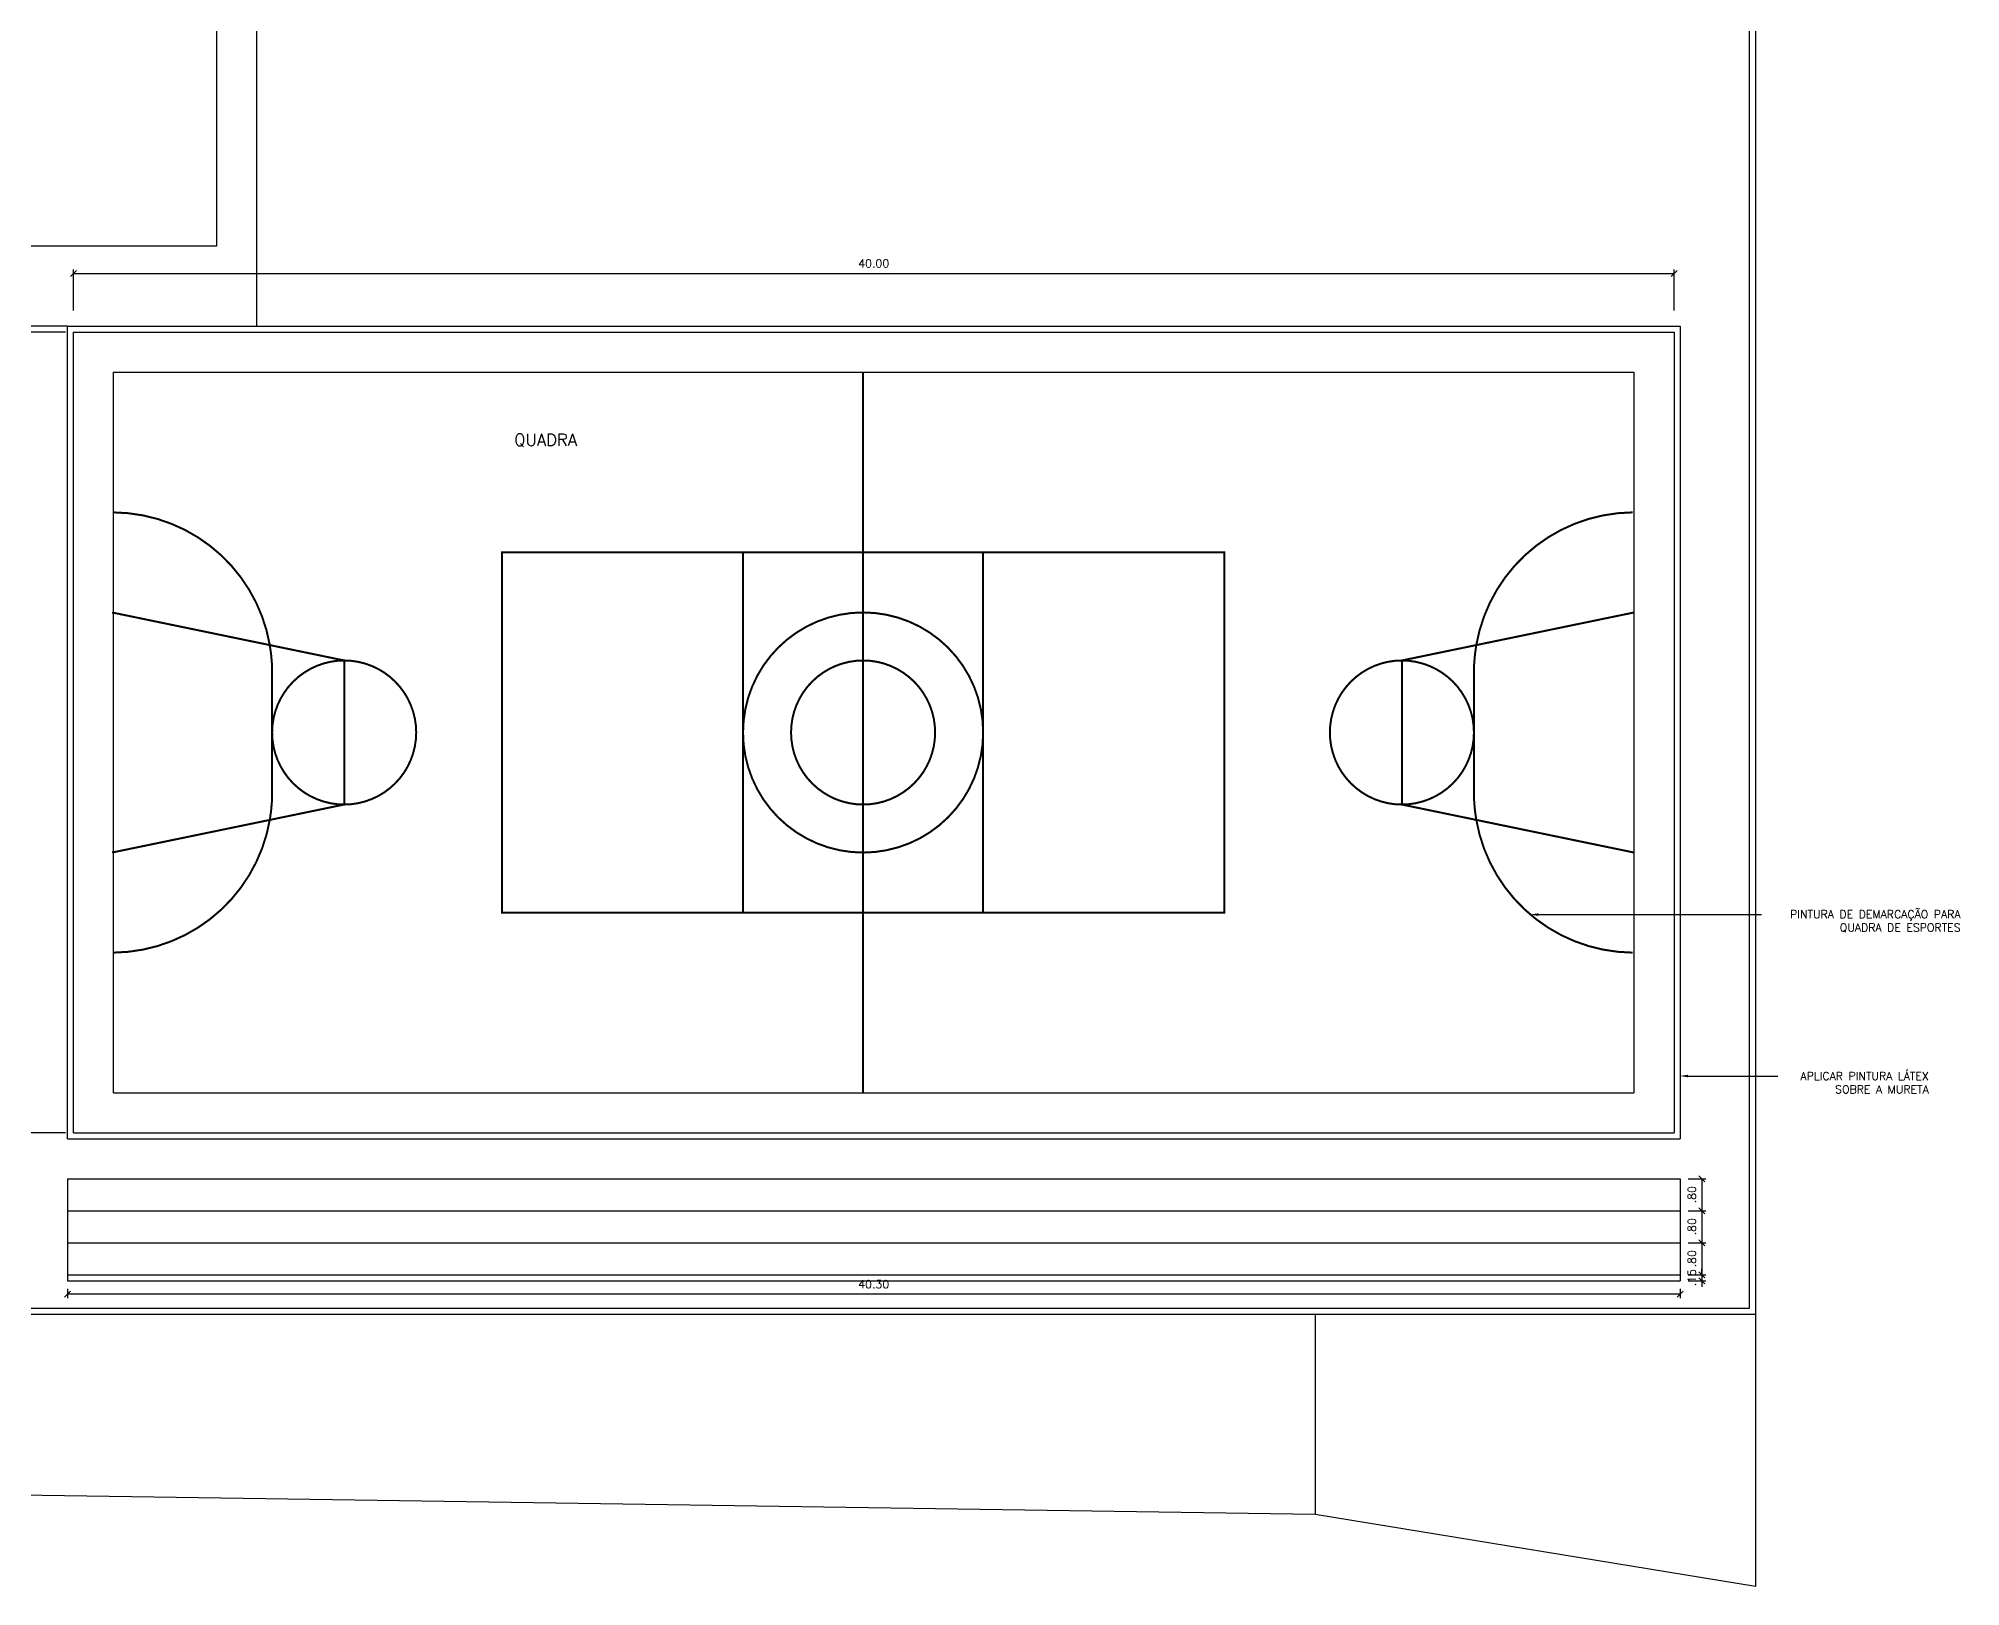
# Model space of a CAD drawing. Header units: millimetres. Extents: x -11 to 499, y 215 to 428.
# Drawn here: x 199.01 to 247.04, y 238.42 to 277.1 of the extents above; entities that cross this region are included whole.
import ezdxf
from ezdxf import colors
from ezdxf.entities.mleader import LeaderData, LeaderLine
from ezdxf.math import Vec2, Vec3

# ---------------------------------------------------------------- set-up
doc = ezdxf.new("R2010")
doc.units = ezdxf.units.MM
doc.linetypes.add('HIDDEN', pattern=[9.525, 6.35, -3.175])
for name, color, linetype in [('ARQ-COTAS', 30, 'Continuous'), ('ARQ-PENA-03', 3, 'Continuous'), ('ARQ-PISO', 8, 'Continuous'), ('ARQ-TEXTO2', 2, 'Continuous'), ('ARQ-TEXTO3', 3, 'Continuous')]:
    doc.layers.add(name, color=color, linetype=linetype)
doc.styles.add('ROMANS', font='romans.shx')
doc.styles.add('Romans_Anot', font='romans.shx')
doc.dimstyles.new('Escala 1-100', dxfattribs={"dimtxt": 0.2, "dimasz": 0.15, "dimexe": 0.1, "dimexo": 0.2, "dimgap": 0.15, "dimtad": 1, "dimzin": 4, "dimdsep": 46, "dimtxsty": 'Romans_Anot', "dimblk": 'OBLIQUE', "dimcen": 0.25, "dimclrd": 256, "dimclre": 256, "dimclrt": 2, "dimadec": 0, "dimazin": 0, "dimtfac": 1, "dimtix": 1, "dimtmove": 2, "dimatfit": 3, "dimfxl": 1, "dimlwd": -1, "dimlwe": -1, "dimarcsym": 0})

# ---------------------------------------------------------------- blocks, each defined once
blk = doc.blocks.new('_Oblique')
at = {"color": 0, "linetype": 'ByBlock', "lineweight": -2}
blk.add_line((-0.5, -0.5), (0.5, 0.5), dxfattribs=at)
blk = doc.blocks.new('*D80')
at = {"layer": 'ARQ-COTAS', "ltscale": 0.03, "transparency": 16777216}
for p, q in [((199.885, 270.305), (199.885, 271.332)), ((199.885, 271.232), (239.88, 271.232)), ((239.88, 270.305), (239.88, 271.332))]:
    blk.add_line(p, q, dxfattribs=at)
at = {"layer": 'Defpoints', "color": 0, "ltscale": 0.03, "transparency": 16777216}
for p in [(239.88, 271.232), (199.885, 270.105), (239.88, 270.105)]:
    blk.add_point(p, dxfattribs=at)
at = {"layer": 'ARQ-COTAS', "ltscale": 0.03, "transparency": 16777216, "xscale": 0.15, "yscale": 0.15, "zscale": 0.15, "rotation": 180}
blk.add_blockref('_Oblique', (199.885, 271.232), dxfattribs=at)
at = {"layer": 'ARQ-COTAS', "ltscale": 0.03, "transparency": 16777216, "xscale": 0.15, "yscale": 0.15, "zscale": 0.15}
blk.add_blockref('_Oblique', (239.88, 271.232), dxfattribs=at)
at = {"layer": 'ARQ-COTAS', "color": 2, "ltscale": 0.03, "transparency": 16777216, "insert": (219.882, 271.482), "char_height": 0.2, "attachment_point": 5, "style": 'Romans_Anot'}
blk.add_mtext('40.00', dxfattribs=at)
blk = doc.blocks.new('*D81')
at = {"layer": 'ARQ-COTAS', "ltscale": 0.03, "transparency": 16777216}
for p, q in [((199.685, 269.762), (198.626, 269.762)), ((198.726, 249.762), (198.726, 269.762)), ((199.685, 249.762), (198.626, 249.762))]:
    blk.add_line(p, q, dxfattribs=at)
at = {"layer": 'Defpoints', "color": 0, "ltscale": 0.03, "transparency": 16777216}
for p in [(198.726, 269.762), (199.885, 269.762), (199.885, 249.762)]:
    blk.add_point(p, dxfattribs=at)
at = {"layer": 'ARQ-COTAS', "ltscale": 0.03, "transparency": 16777216, "xscale": 0.15, "yscale": 0.15, "zscale": 0.15}
for p, rotation in [((198.726, 269.762), 90), ((198.726, 249.762), 270)]:
    blk.add_blockref('_Oblique', p, dxfattribs=dict(at, rotation=rotation))
at = {"layer": 'ARQ-COTAS', "color": 2, "ltscale": 0.03, "transparency": 16777216, "insert": (198.476, 259.762), "char_height": 0.2, "attachment_point": 5, "rotation": 90, "style": 'Romans_Anot'}
blk.add_mtext('20.00', dxfattribs=at)
blk = doc.blocks.new('*D82')
at = {"layer": 'ARQ-COTAS', "ltscale": 0.03, "transparency": 16777216}
for p, q in [((240.23, 248.614), (240.676, 248.614)), ((240.576, 248.614), (240.576, 247.814)), ((240.23, 247.814), (240.676, 247.814))]:
    blk.add_line(p, q, dxfattribs=at)
at = {"layer": 'Defpoints', "color": 0, "ltscale": 0.03, "transparency": 16777216}
for p in [(240.03, 248.614), (240.03, 247.814), (240.576, 247.814)]:
    blk.add_point(p, dxfattribs=at)
at = {"layer": 'ARQ-COTAS', "ltscale": 0.03, "transparency": 16777216, "xscale": 0.15, "yscale": 0.15, "zscale": 0.15}
for p, rotation in [((240.576, 248.614), 90), ((240.576, 247.814), 270)]:
    blk.add_blockref('_Oblique', p, dxfattribs=dict(at, rotation=rotation))
at = {"layer": 'ARQ-COTAS', "color": 2, "ltscale": 0.03, "transparency": 16777216, "insert": (240.326, 248.214), "char_height": 0.2, "attachment_point": 5, "rotation": 90, "style": 'Romans_Anot'}
blk.add_mtext('.80', dxfattribs=at)
blk = doc.blocks.new('*D83')
at = {"layer": 'ARQ-COTAS', "ltscale": 0.03, "transparency": 16777216}
for p, q in [((240.23, 247.814), (240.676, 247.814)), ((240.576, 247.814), (240.576, 247.014)), ((240.23, 247.014), (240.676, 247.014))]:
    blk.add_line(p, q, dxfattribs=at)
at = {"layer": 'Defpoints', "color": 0, "ltscale": 0.03, "transparency": 16777216}
for p in [(240.03, 247.814), (240.03, 247.014), (240.576, 247.014)]:
    blk.add_point(p, dxfattribs=at)
at = {"layer": 'ARQ-COTAS', "ltscale": 0.03, "transparency": 16777216, "xscale": 0.15, "yscale": 0.15, "zscale": 0.15}
for p, rotation in [((240.576, 247.814), 90), ((240.576, 247.014), 270)]:
    blk.add_blockref('_Oblique', p, dxfattribs=dict(at, rotation=rotation))
at = {"layer": 'ARQ-COTAS', "color": 2, "ltscale": 0.03, "transparency": 16777216, "insert": (240.326, 247.414), "char_height": 0.2, "attachment_point": 5, "rotation": 90, "style": 'Romans_Anot'}
blk.add_mtext('.80', dxfattribs=at)
blk = doc.blocks.new('*D84')
at = {"layer": 'ARQ-COTAS', "ltscale": 0.03, "transparency": 16777216}
for p, q in [((240.23, 247.014), (240.676, 247.014)), ((240.576, 247.014), (240.576, 246.214)), ((240.23, 246.214), (240.676, 246.214))]:
    blk.add_line(p, q, dxfattribs=at)
at = {"layer": 'Defpoints', "color": 0, "ltscale": 0.03, "transparency": 16777216}
for p in [(240.03, 247.014), (240.03, 246.214), (240.576, 246.214)]:
    blk.add_point(p, dxfattribs=at)
at = {"layer": 'ARQ-COTAS', "ltscale": 0.03, "transparency": 16777216, "xscale": 0.15, "yscale": 0.15, "zscale": 0.15}
for p, rotation in [((240.576, 247.014), 90), ((240.576, 246.214), 270)]:
    blk.add_blockref('_Oblique', p, dxfattribs=dict(at, rotation=rotation))
at = {"layer": 'ARQ-COTAS', "color": 2, "ltscale": 0.03, "transparency": 16777216, "insert": (240.326, 246.614), "char_height": 0.2, "attachment_point": 5, "rotation": 90, "style": 'Romans_Anot'}
blk.add_mtext('.80', dxfattribs=at)
blk = doc.blocks.new('*D85')
at = {"layer": 'ARQ-COTAS', "ltscale": 0.03, "transparency": 16777216}
for p, q in [((240.23, 246.214), (240.676, 246.214)), ((240.23, 246.064), (240.676, 246.064)), ((240.576, 246.214), (240.576, 246.364)), ((240.576, 246.214), (240.576, 246.064)), ((240.576, 246.064), (240.576, 245.914))]:
    blk.add_line(p, q, dxfattribs=at)
at = {"layer": 'Defpoints', "color": 0, "ltscale": 0.03, "transparency": 16777216}
for p in [(240.03, 246.214), (240.03, 246.064), (240.576, 246.064)]:
    blk.add_point(p, dxfattribs=at)
at = {"layer": 'ARQ-COTAS', "ltscale": 0.03, "transparency": 16777216, "xscale": 0.15, "yscale": 0.15, "zscale": 0.15}
for p, rotation in [((240.576, 246.214), 270), ((240.576, 246.064), 90)]:
    blk.add_blockref('_Oblique', p, dxfattribs=dict(at, rotation=rotation))
at = {"layer": 'ARQ-COTAS', "color": 2, "ltscale": 0.03, "transparency": 16777216, "insert": (240.326, 246.139), "char_height": 0.2, "attachment_point": 5, "rotation": 90, "style": 'Romans_Anot'}
blk.add_mtext('.15', dxfattribs=at)
blk = doc.blocks.new('*D86')
at = {"layer": 'ARQ-COTAS', "ltscale": 0.03, "transparency": 16777216}
for p, q in [((199.735, 245.864), (199.735, 245.625)), ((240.03, 245.725), (199.735, 245.725)), ((240.03, 245.864), (240.03, 245.625))]:
    blk.add_line(p, q, dxfattribs=at)
at = {"layer": 'Defpoints', "color": 0, "ltscale": 0.03, "transparency": 16777216}
for p in [(199.735, 246.064), (240.03, 246.064), (199.735, 245.725)]:
    blk.add_point(p, dxfattribs=at)
at = {"layer": 'ARQ-COTAS', "ltscale": 0.03, "transparency": 16777216, "xscale": 0.15, "yscale": 0.15, "zscale": 0.15, "rotation": 180}
blk.add_blockref('_Oblique', (199.735, 245.725), dxfattribs=at)
at = {"layer": 'ARQ-COTAS', "ltscale": 0.03, "transparency": 16777216, "xscale": 0.15, "yscale": 0.15, "zscale": 0.15}
blk.add_blockref('_Oblique', (240.03, 245.725), dxfattribs=at)
at = {"layer": 'ARQ-COTAS', "color": 2, "ltscale": 0.03, "transparency": 16777216, "insert": (219.882, 245.975), "char_height": 0.2, "attachment_point": 5, "style": 'Romans_Anot'}
blk.add_mtext('40.30', dxfattribs=at)

msp = doc.modelspace()

# ---------------------------------------------------------------- linework, layer by layer
for p, q in [((200.885, 250.762), (200.885, 268.762)), ((200.885, 268.762), (238.88, 268.762)), ((238.88, 268.762), (238.88, 250.762)), ((200.885, 250.762), (238.88, 250.762))]:
    msp.add_line(p, q)
at = {"const_width": 0.05}
for points in [[(219.616, 250.762), (219.616, 268.762)], [(210.591, 261.836), (210.591, 264.262), (228.641, 264.262), (228.641, 261.836)], [(216.616, 255.262), (216.616, 264.262)], [(222.616, 255.262), (222.616, 264.262)], [(200.849, 262.761), (206.649, 261.562)], [(238.88, 262.761), (233.08, 261.562)], [(206.649, 257.962), (206.649, 261.562)], [(233.08, 257.962), (233.08, 261.562)], [(238.88, 256.763), (233.08, 257.962)], [(210.591, 257.688), (210.591, 255.262), (228.641, 255.262), (228.641, 257.688)]]:
    msp.add_lwpolyline(points, dxfattribs=at)
for points in [[(200.885, 265.262, 0.05, 0.05, 0), (200.885, 265.262, 0.05, 0.05, -0.362212), (204.79, 261.947, 0.05, 0.05, -0.043006), (204.849, 261.262, 0.05, 0.05, 0), (204.849, 259.762, 0, 0, 0)], [(200.885, 254.262, 0.05, 0.05, 0), (200.885, 254.262, 0.05, 0.05, 0.362212), (204.79, 257.578, 0.05, 0.05, 0.043006), (204.849, 258.262, 0.05, 0.05, 0), (204.849, 259.762, 0, 0, 0)]]:
    msp.add_lwpolyline(points, format="xyseb")
for points in [[(238.845, 265.262), (238.845, 265.262, 0.362212), (234.939, 261.947, 0.362212)], [(219.616, 256.762, -1), (219.616, 262.762, -1)], [(219.616, 256.762, 1), (219.616, 262.762, 1)], [(206.649, 257.962, 1), (206.649, 261.562, -7.28011)], [(219.616, 257.962, -1), (219.616, 261.562, 7.28011)], [(219.616, 257.962, 1), (219.616, 261.562, -7.28011)], [(233.08, 257.962, -1), (233.08, 261.562, 7.28011)], [(238.845, 254.262), (238.845, 254.262, -0.362212), (234.939, 257.578, -0.362212)]]:
    msp.add_lwpolyline(points, format="xyb", dxfattribs=at)
at = {"linetype": 'HIDDEN', "const_width": 0.05}
for points in [[(210.591, 257.688), (210.591, 261.836)], [(228.641, 257.688), (228.641, 261.836)], [(234.88, 258.262), (234.88, 261.262)], [(200.849, 256.763), (206.649, 257.962)]]:
    msp.add_lwpolyline(points, dxfattribs=at)
for points in [[(234.939, 261.946, 0.043006), (234.88, 261.262)], [(206.649, 257.962, -1), (206.649, 261.562, 7.28011)], [(233.08, 257.962, 1), (233.08, 261.562, -7.28011)], [(234.939, 257.578, -0.043006), (234.88, 258.262)]]:
    msp.add_lwpolyline(points, format="xyb", dxfattribs=at)
at = {"layer": 'ARQ-PENA-03', "ltscale": 0.03}
for p, q in [((241.762, 278.647), (241.762, 245.372)), ((241.912, 278.797), (241.912, 245.222)), ((241.762, 245.372), (196.945, 245.372)), ((241.912, 245.222), (196.945, 245.222)), ((230.912, 245.222), (230.912, 240.222)), ((241.912, 245.222), (241.912, 238.422)), ((230.912, 240.222), (177.656, 241.022)), ((241.912, 238.422), (230.912, 240.222))]:
    msp.add_line(p, q, dxfattribs=at)
at = {"layer": 'ARQ-PENA-03'}
for p, q in [((199.735, 249.612), (199.735, 269.912)), ((199.735, 269.912), (240.03, 269.912)), ((199.885, 249.762), (199.885, 269.762)), ((199.885, 269.762), (239.88, 269.762)), ((239.88, 269.762), (239.88, 249.762)), ((240.03, 269.912), (240.03, 249.612)), ((199.735, 249.612), (240.03, 249.612)), ((199.885, 249.762), (239.88, 249.762)), ((199.735, 248.614), (199.735, 246.064)), ((199.735, 248.614), (240.03, 248.614)), ((240.03, 248.614), (240.03, 246.064)), ((199.735, 247.814), (240.03, 247.814)), ((199.735, 247.014), (240.03, 247.014)), ((199.735, 246.214), (240.03, 246.214)), ((199.735, 246.064), (240.03, 246.064))]:
    msp.add_line(p, q, dxfattribs=at)
at = {"layer": 'ARQ-PISO'}
for p, q in [((203.462, 298.597), (203.462, 271.912)), ((204.462, 288.107), (204.462, 269.912)), ((203.462, 271.912), (192.337, 271.912)), ((199.735, 269.912), (194.337, 269.912))]:
    msp.add_line(p, q, dxfattribs=at)

# ---------------------------------------------------------------- texts
at = {"layer": 'ARQ-TEXTO3', "style": 'ROMANS'}
msp.add_text('QUADRA', height=0.3, dxfattribs=at).set_placement((210.898, 266.925))

# ---------------------------------------------------------------- dimensions: what is measured, and where the dimension line sits
at = {"layer": 'ARQ-COTAS', "ltscale": 0.03}
for base, p1, p2, picture, middle in [((239.8799, 271.2317), (199.8846, 270.1053), (239.8799, 270.1053), '*D80', (219.8822, 271.4817)), ((199.7346, 245.7249), (240.0299, 246.064), (199.7346, 246.064), '*D86', (219.8822, 245.9749))]:
    dim = msp.add_linear_dim(base=base, p1=p1, p2=p2, dimstyle='Escala 1-100', dxfattribs=at)
    dim.commit()
    dim.dimension.update_dxf_attribs({"geometry": picture, "text_midpoint": middle})
for base, p1, p2, picture, middle in [((198.726, 269.762), (199.885, 249.762), (199.885, 269.762), '*D81', (198.476, 259.762)), ((240.576, 247.814), (240.03, 248.614), (240.03, 247.814), '*D82', (240.326, 248.214)), ((240.576, 247.014), (240.03, 247.814), (240.03, 247.014), '*D83', (240.326, 247.414)), ((240.576, 246.214), (240.03, 247.014), (240.03, 246.214), '*D84', (240.326, 246.614)), ((240.576, 246.064), (240.03, 246.214), (240.03, 246.064), '*D85', (240.326, 246.139))]:
    dim = msp.add_linear_dim(base=base, p1=p1, p2=p2, angle=270, dimstyle='Escala 1-100', dxfattribs=at)
    dim.commit()
    dim.dimension.update_dxf_attribs({"geometry": picture, "text_midpoint": middle})

# ---------------------------------------------------------------- leaders
at = {"layer": 'ARQ-TEXTO2', "ltscale": 0.03}
ml = msp.add_multileader_mtext('Standard', dxfattribs=at)
ml.set_content('PINTURA DE DEMARCAÇÃO PARA\\P QUADRA DE ESPORTES', color=2, style='Romans_Anot')
ml.set_leader_properties(color=256, linetype='ByLayer', lineweight=-1)
ml.build(insert=Vec2(0, 0))
ml.multileader.update_dxf_attribs({"text_top_attachment_type": 10, "text_bottom_attachment_type": 10, "dogleg_length": 0.3, "arrow_head_size": 0.2})
ctx = ml.context
ctx.base_point, ctx.char_height, ctx.arrow_head_size, ctx.landing_gap_size, ctx.plane_origin = Vec3(242.062, 255.213), 0.2, 0.2, 0.15, Vec3(236.291, 255.213)
ctx.text_align_type = 2
notes = []
notes.append((ctx, [(0, (1, 1, 0), (241.762, 255.213), (1, 0), 0.3, [(0, [(236.291, 255.213)], 0, [])])]))
ctx.mtext.insert, ctx.mtext.alignment, ctx.mtext.flow_direction = Vec3(247.04, 255.322), 3, 5
ml = msp.add_multileader_mtext('Standard', dxfattribs=at)
ml.set_content('APLICAR PINTURA LÁTEX \\PSOBRE A MURETA', color=2, style='Romans_Anot')
ml.set_leader_properties(color=256, linetype='ByLayer', lineweight=-1)
ml.build(insert=Vec2(0, 0))
ml.multileader.update_dxf_attribs({"text_top_attachment_type": 10, "text_bottom_attachment_type": 10, "dogleg_length": 0.3, "arrow_head_size": 0.2})
ctx = ml.context
ctx.base_point, ctx.char_height, ctx.arrow_head_size, ctx.landing_gap_size, ctx.plane_origin = Vec3(242.477, 251.179), 0.2, 0.2, 0.15, Vec3(240.03, 251.179)
ctx.text_align_type = 2
notes.append((ctx, [(0, (1, 1, 0), (242.177, 251.179), (1, 0), 0.3, [(0, [(240.03, 251.179)], 0, [])])]))
ctx.mtext.insert, ctx.mtext.alignment, ctx.mtext.flow_direction = Vec3(246.246, 251.279), 3, 5
for ctx, leaders in notes:
    for number, flags, end, landing, length, lines in leaders:
        leader = LeaderData()
        leader.index, (leader.has_last_leader_line, leader.has_dogleg_vector, leader.attachment_direction) = number, flags
        leader.last_leader_point, leader.dogleg_vector, leader.dogleg_length = Vec3(end), Vec3(landing), length
        for number, points, colour, breaks in lines:
            line = LeaderLine()
            line.index, line.vertices, line.color, line.breaks = number, Vec3.list(points), colors.encode_raw_color(colour), breaks
            leader.lines.append(line)
        ctx.leaders.append(leader)

doc.saveas('drawing.dxf')
